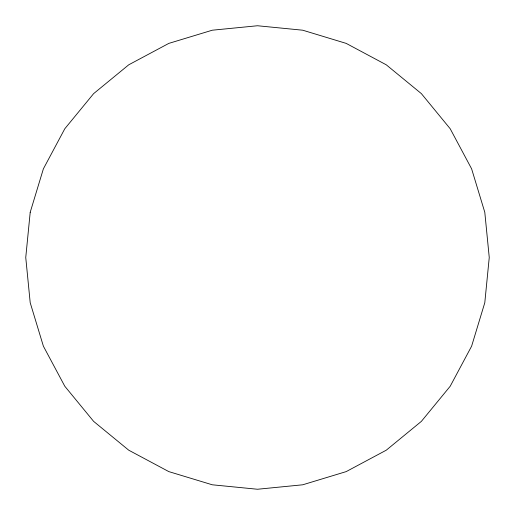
<?xml version="1.0" encoding="UTF-8"?>
<svg xmlns="http://www.w3.org/2000/svg" width="515" height="515" viewBox="0 0 515 515"><rect width="100%" height="100%" fill="white"/><g stroke="black" fill="none" stroke-linecap="round" stroke-linejoin="round"><path stroke-width="0.77" d="M30.205 212.289L25.75 257.5L30.205 302.711L43.389 346.189L64.806 386.256L93.627 421.373L128.744 450.194L168.817 471.611L212.289 484.795L257.5 489.25L302.711 484.795L346.189 471.611L386.256 450.194L421.373 421.373L450.194 386.256L471.611 346.189L484.795 302.711L489.25 257.5L484.795 212.289L471.611 168.817L450.194 128.744L421.373 93.627L386.256 64.806L346.189 43.389L302.711 30.205L257.5 25.75L212.289 30.205L168.817 43.389L128.744 64.806L93.627 93.627L64.806 128.744L43.389 168.817L30.205 212.289"/></g></svg>
